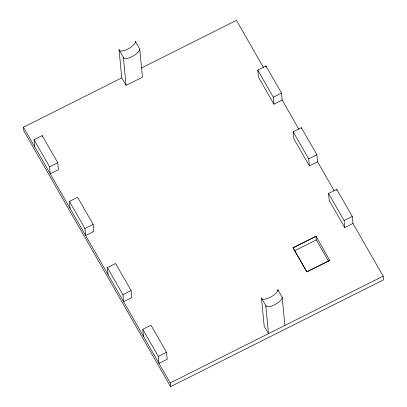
<?xml version="1.0" encoding="UTF-8"?>
<svg xmlns="http://www.w3.org/2000/svg" width="407" height="407" viewBox="0 0 407 407"><rect width="100%" height="100%" fill="white"/><g stroke="black" fill="none" stroke-linecap="round" stroke-linejoin="round"><path stroke-width="0.61" d="M352.961 223.463L344.77 227.574L329.232 200.493L328.556 193.462L336.747 189.357L352.284 216.438L352.961 223.463L383.17 276.124L383.526 279.807L170.574 386.65L23.83 130.876L23.474 127.193L121.759 77.879L119.053 49.766A9.264 3.256 -29.8 0 0 127.579 49.171A9.264 3.256 -29.8 0 0 135.434 41.55L139.749 49.074L142.455 77.182L126.073 85.404L121.759 77.879M141.55 67.954L236.426 20.35L263.492 67.526M34.02 139.723L42.206 135.612L57.748 162.698L58.425 169.724L50.234 173.835L49.557 166.804L34.02 139.723L34.697 146.754M49.557 166.804L57.748 162.698M282.178 100.091L273.987 104.202L258.45 77.116L257.773 70.09L265.964 65.98L281.502 93.066L282.178 100.091L298.88 129.202M273.987 104.202L273.311 97.171L281.502 93.066M69.409 201.409L77.6 197.303L93.137 224.384L93.814 231.41L85.623 235.521L84.946 228.495L69.409 201.409L70.085 208.44M84.946 228.495L93.137 224.384M317.567 161.777L309.376 165.888L293.839 138.807L293.162 131.776L301.353 127.666L316.89 154.752L317.567 161.777L334.269 190.888M309.376 165.888L308.699 158.857L316.89 154.752M107.392 267.613L115.583 263.502L131.12 290.583L131.797 297.614L123.606 301.719L122.929 294.693L107.392 267.613L108.069 274.639M122.929 294.693L131.12 290.583M344.77 227.574L344.093 220.548L352.284 216.438M315.985 236.381L293.055 247.883L306.863 271.957L329.797 260.449L315.969 236.213L293.035 247.715L306.847 271.79L329.782 260.282M294.51 250.839L316.325 239.891L315.969 236.213M142.781 329.299L150.972 325.188L166.509 352.269L167.185 359.3L158.995 363.41L158.318 356.379L142.781 329.299L143.457 336.324M158.318 356.379L166.509 352.269M170.574 386.65L170.218 382.967L383.17 276.124M257.773 70.09L273.311 97.171M293.162 131.776L308.699 158.857M328.556 193.462L344.093 220.548M316.325 239.891L328.566 261.233M261.482 298.021L265.796 305.54L268.503 333.654L264.189 326.134L261.482 298.021A9.264 3.256 -29.8 0 0 270.009 297.425A9.264 3.256 -29.8 0 0 277.864 289.799L282.178 297.324L284.885 325.437M119.053 49.766L123.367 57.29L126.073 85.404M23.474 127.193L170.218 382.967M336.747 189.357L336.859 190.527M301.353 127.666L301.465 128.841M265.964 65.98L266.076 67.155M277.864 289.799L277.981 291.051M135.434 41.55L135.551 42.801M42.206 135.612L42.323 136.788M282.178 297.324A9.264 3.256 -29.8 0 1 274.328 304.945A9.264 3.256 -29.8 0 1 265.796 305.54M139.749 49.074A9.264 3.256 -29.8 0 1 131.899 56.695A9.264 3.256 -29.8 0 1 123.367 57.29"/></g></svg>
